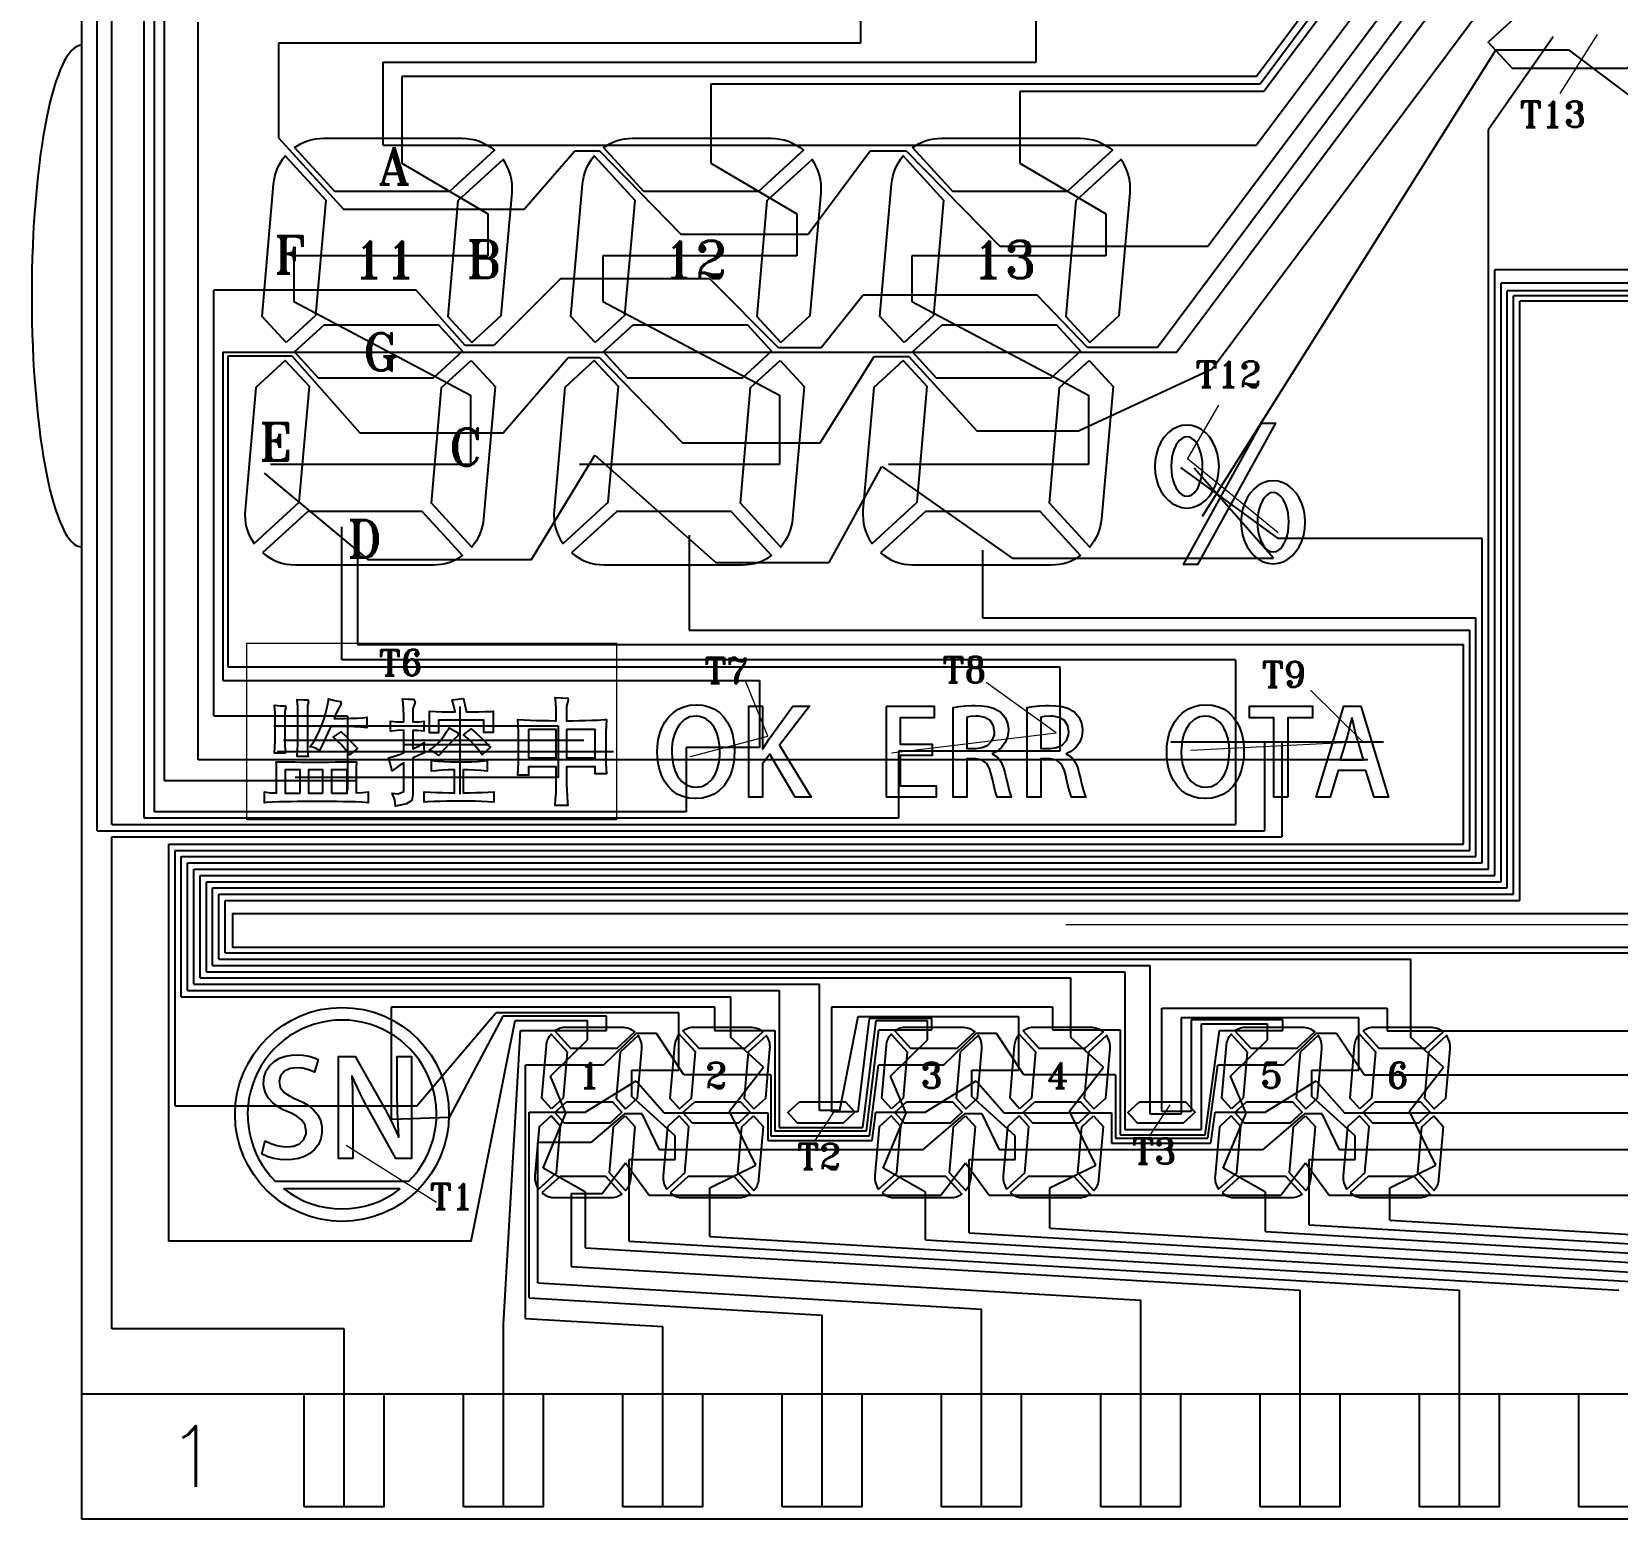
# Model space of a CAD drawing. Header units: inches. Extents: x 782 to 1065, y -130 to 27.
# Drawn here: x 943.52 to 968.8, y -11.52 to 12.19 of the extents above; entities that cross this region are included whole.
import ezdxf
from ezdxf.enums import TextEntityAlignment as Align

# ---------------------------------------------------------------- set-up
doc = ezdxf.new("R2010")
doc.units = ezdxf.units.IN
doc.header["$LTSCALE"] = 3
doc.header["$MEASUREMENT"] = 0
doc.layers.add('C', color=2, linetype='Continuous')
doc.layers.add('S', color=1, linetype='Continuous')
doc.layers.add('DIM', color=3, linetype='Continuous', lineweight=13)
doc.styles.add('ROMANS', font='romans')
doc.styles.get("Standard").update_dxf_attribs({"font": 'romant.shx'})

msp = doc.modelspace()

# ---------------------------------------------------------------- linework, layer by layer
msp.add_line((944.325, -9.523), (993.325, -9.523))
for points in [[(944.325, -11.523), (944.325, 27.477), (993.325, 27.477), (993.325, -11.523)], [(967.216, 12.455), (969.04, 12.455), (969.424, 12.036), (968.954, 11.605), (967.129, 11.605), (966.746, 12.024)], [(948.185, 7.518), (950.01, 7.518), (950.394, 7.099), (949.923, 6.668), (948.099, 6.668), (947.715, 7.087)], [(953.111, 7.518), (954.935, 7.518), (955.319, 7.099), (954.849, 6.668), (953.024, 6.668), (952.64, 7.087)], [(958.037, 7.518), (959.861, 7.518), (960.245, 7.099), (959.774, 6.668), (957.95, 6.668), (957.566, 7.087)], [(962.1, 4.631), (962.174, 4.67), (962.242, 4.724), (962.304, 4.792), (962.356, 4.871), (962.398, 4.959), (962.429, 5.055), (962.447, 5.156), (962.454, 5.26), (962.447, 5.363), (962.429, 5.464), (962.398, 5.56), (962.356, 5.648), (962.304, 5.727), (962.242, 5.795), (962.174, 5.849), (962.1, 5.889), (962.021, 5.913), (961.941, 5.921), (961.861, 5.913), (961.783, 5.889), (961.708, 5.849), (961.64, 5.795), (961.579, 5.727), (961.527, 5.648), (961.485, 5.56), (961.454, 5.464), (961.435, 5.363), (961.429, 5.26), (961.435, 5.156), (961.454, 5.055), (961.485, 4.959), (961.527, 4.871), (961.579, 4.792), (961.64, 4.724), (961.708, 4.67), (961.783, 4.631), (961.861, 4.606), (961.941, 4.598), (962.021, 4.606)], [(963.13, 5.95), (963.355, 5.95), (962.109, 3.699), (961.884, 3.699)], [(961.794, 4.877), (961.828, 4.838), (961.864, 4.81), (961.902, 4.792), (961.941, 4.787), (961.98, 4.792), (962.018, 4.81), (962.055, 4.838), (962.088, 4.877), (962.118, 4.925), (962.144, 4.982), (962.164, 5.045), (962.179, 5.113), (962.188, 5.186), (962.191, 5.26), (962.188, 5.334), (962.179, 5.406), (962.164, 5.474), (962.144, 5.538), (962.118, 5.594), (962.088, 5.642), (962.055, 5.681), (962.018, 5.709), (961.98, 5.727), (961.941, 5.733), (961.902, 5.727), (961.864, 5.709), (961.828, 5.681), (961.794, 5.642), (961.764, 5.594), (961.739, 5.538), (961.718, 5.474), (961.703, 5.406), (961.694, 5.334), (961.691, 5.26), (961.694, 5.186), (961.703, 5.113), (961.718, 5.045), (961.739, 4.982), (961.764, 4.925)], [(963.474, 3.742), (963.548, 3.782), (963.617, 3.836), (963.678, 3.903), (963.73, 3.982), (963.772, 4.071), (963.803, 4.166), (963.822, 4.267), (963.828, 4.371), (963.822, 4.474), (963.803, 4.575), (963.772, 4.671), (963.73, 4.76), (963.678, 4.838), (963.617, 4.906), (963.548, 4.96), (963.474, 5), (963.396, 5.024), (963.316, 5.032), (963.235, 5.024), (963.157, 5), (963.083, 4.96), (963.014, 4.906), (962.953, 4.838), (962.901, 4.76), (962.859, 4.671), (962.828, 4.575), (962.809, 4.474), (962.803, 4.371), (962.809, 4.267), (962.828, 4.166), (962.859, 4.071), (962.901, 3.982), (962.953, 3.903), (963.014, 3.836), (963.083, 3.782), (963.157, 3.742), (963.235, 3.718), (963.316, 3.709), (963.396, 3.718)], [(963.238, 4.821), (963.202, 4.792), (963.168, 4.753), (963.139, 4.705), (963.113, 4.649), (963.093, 4.586), (963.078, 4.517), (963.068, 4.445), (963.065, 4.371), (963.068, 4.297), (963.078, 4.225), (963.093, 4.156), (963.113, 4.093), (963.139, 4.036), (963.168, 3.988), (963.202, 3.949), (963.238, 3.921), (963.276, 3.904), (963.316, 3.898), (963.355, 3.904), (963.393, 3.921), (963.429, 3.949), (963.463, 3.988), (963.493, 4.036), (963.518, 4.093), (963.539, 4.156), (963.554, 4.225), (963.563, 4.297), (963.566, 4.371), (963.563, 4.445), (963.554, 4.517), (963.539, 4.586), (963.518, 4.649), (963.493, 4.705), (963.463, 4.753), (963.429, 4.792), (963.393, 4.821), (963.355, 4.838), (963.316, 4.844), (963.276, 4.838)], [(947.919, 1.452), (947.919, 0.871), (947.922, 0.771), (947.928, 0.672), (947.93, 0.636), (947.756, 0.636), (947.763, 0.736), (947.767, 0.836), (947.767, 0.871), (947.767, 1.333), (947.765, 1.433), (947.758, 1.533), (947.756, 1.546), (947.856, 1.538), (947.925, 1.539), (947.935, 1.504)], [(948.251, 1.023), (948.21, 0.932), (948.167, 0.841), (948.123, 0.752), (948.115, 0.735), (948.024, 0.778), (947.961, 0.791), (948.02, 0.872), (948.07, 0.959), (948.114, 1.049), (948.152, 1.141), (948.185, 1.236), (948.213, 1.332), (948.236, 1.429), (948.254, 1.527), (948.257, 1.555), (948.353, 1.528), (948.445, 1.513), (948.457, 1.479), (948.409, 1.391), (948.37, 1.299), (948.348, 1.245), (948.512, 1.245), (948.612, 1.246), (948.711, 1.248), (948.811, 1.255), (948.868, 1.264), (948.868, 1.095), (948.769, 1.107), (948.669, 1.112), (948.569, 1.114), (948.512, 1.115), (948.291, 1.115)], [(949.357, 1.052), (949.258, 1.042), (949.247, 1.04), (949.247, 1.2), (949.346, 1.191), (949.446, 1.188), (949.457, 1.188), (949.456, 1.288), (949.453, 1.388), (949.445, 1.488), (949.434, 1.557), (949.534, 1.553), (949.609, 1.553), (949.637, 1.504), (949.604, 1.412), (949.603, 1.403), (949.603, 1.188), (949.703, 1.192), (949.774, 1.2), (949.774, 1.04), (949.675, 1.051), (949.603, 1.053), (949.603, 0.757), (949.692, 0.804), (949.777, 0.855), (949.782, 0.858), (949.775, 0.759), (949.789, 0.695), (949.697, 0.657), (949.606, 0.615), (949.603, 0.613), (949.603, 0.032), (949.585, -0.065), (949.501, -0.115), (949.404, -0.139), (949.326, -0.155), (949.312, -0.056), (949.277, 0.037), (949.27, 0.051), (949.369, 0.042), (949.455, 0.081), (949.457, 0.097), (949.457, 0.536), (949.372, 0.483), (949.291, 0.425), (949.271, 0.411), (949.247, 0.508), (949.216, 0.603), (949.21, 0.615), (949.307, 0.642), (949.402, 0.673), (949.457, 0.693), (949.457, 1.056)], [(950.254, 1.446), (950.226, 1.539), (950.406, 1.559), (950.431, 1.462), (950.449, 1.364), (950.452, 1.348), (950.552, 1.348), (950.652, 1.349), (950.752, 1.352), (950.852, 1.357), (950.883, 1.359), (950.883, 1.017), (950.731, 1.017), (950.731, 1.217), (950.011, 1.217), (950.011, 1.012), (949.865, 1.012), (949.865, 1.359), (949.965, 1.353), (950.065, 1.35), (950.165, 1.349), (950.265, 1.348), (950.275, 1.348)], [(952.679, 0.53), (952.683, 0.43), (952.686, 0.359), (952.506, 0.359), (952.506, 0.474), (952.052, 0.474), (952.052, 0.198), (952.054, 0.098), (952.059, -0.002), (952.067, -0.102), (952.071, -0.144), (951.868, -0.144), (951.876, -0.045), (951.883, 0.055), (951.887, 0.155), (951.887, 0.198), (951.887, 0.474), (951.447, 0.474), (951.447, 0.34), (951.272, 0.34), (951.279, 0.439), (951.284, 0.539), (951.285, 0.623), (951.285, 1.033), (951.282, 1.133), (951.272, 1.229), (951.372, 1.219), (951.471, 1.214), (951.571, 1.211), (951.671, 1.21), (951.771, 1.209), (951.871, 1.208), (951.887, 1.208), (951.887, 1.297), (951.886, 1.397), (951.882, 1.497), (951.868, 1.58), (951.967, 1.571), (952.067, 1.568), (952.069, 1.568), (952.075, 1.534), (952.052, 1.439), (952.052, 1.43), (952.052, 1.208), (952.152, 1.208), (952.252, 1.21), (952.352, 1.211), (952.452, 1.214), (952.552, 1.218), (952.652, 1.225), (952.686, 1.229), (952.68, 1.129), (952.677, 1.029), (952.677, 0.995), (952.677, 0.63)], [(947.559, 1.359), (947.559, 0.928), (947.559, 0.828), (947.563, 0.728), (947.566, 0.691), (947.393, 0.691), (947.402, 0.791), (947.407, 0.891), (947.407, 0.928), (947.407, 1.24), (947.405, 1.34), (947.396, 1.439), (947.393, 1.455), (947.493, 1.445), (947.564, 1.447), (947.574, 1.411)], [(954.724, 0.628), (954.712, 0.528), (954.691, 0.431), (954.658, 0.336), (954.614, 0.247), (954.556, 0.166), (954.485, 0.095), (954.402, 0.039), (954.311, -0.001), (954.214, -0.026), (954.114, -0.034), (954.104, -0.034), (954.004, -0.027), (953.907, -0.003), (953.816, 0.038), (953.734, 0.096), (953.664, 0.167), (953.607, 0.249), (953.563, 0.338), (953.531, 0.433), (953.51, 0.531), (953.499, 0.63), (953.496, 0.705), (953.501, 0.804), (953.514, 0.904), (953.537, 1.001), (953.572, 1.094), (953.618, 1.183), (953.677, 1.263), (953.749, 1.333), (953.831, 1.389), (953.922, 1.43), (954.019, 1.454), (954.119, 1.462), (954.123, 1.462), (954.222, 1.455), (954.319, 1.431), (954.41, 1.39), (954.492, 1.333), (954.562, 1.261), (954.619, 1.179), (954.663, 1.089), (954.694, 0.995), (954.715, 0.897), (954.726, 0.797), (954.728, 0.727)], [(953.733, 0.61), (953.749, 0.512), (953.778, 0.416), (953.821, 0.326), (953.881, 0.246), (953.96, 0.185), (954.053, 0.151), (954.111, 0.146), (954.21, 0.161), (954.299, 0.206), (954.37, 0.275), (954.423, 0.36), (954.459, 0.453), (954.482, 0.55), (954.494, 0.65), (954.497, 0.72), (954.491, 0.82), (954.475, 0.918), (954.446, 1.014), (954.403, 1.104), (954.343, 1.184), (954.264, 1.244), (954.17, 1.277), (954.115, 1.281), (954.016, 1.267), (953.927, 1.223), (953.856, 1.153), (953.803, 1.069), (953.766, 0.976), (953.742, 0.879), (953.73, 0.78), (953.728, 0.71)], [(955.232, 0.842), (955.283, 0.919), (955.657, 1.439), (955.925, 1.439), (955.448, 0.82), (955.953, -0.013), (955.697, -0.013), (955.294, 0.672), (955.173, 0.52), (955.173, -0.013), (954.955, -0.013), (954.955, 1.439), (955.173, 1.439), (955.173, 0.757), (955.178, 0.757)], [(957.15, 1.439), (957.909, 1.439), (957.909, 1.255), (957.371, 1.255), (957.371, 0.835), (957.879, 0.835), (957.879, 0.653), (957.371, 0.653), (957.371, 0.171), (957.942, 0.171), (957.942, -0.013), (957.15, -0.013)], [(958.834, 0.678), (958.919, 0.626), (958.979, 0.547), (959.018, 0.455), (959.037, 0.382), (959.06, 0.285), (959.084, 0.187), (959.109, 0.091), (959.141, -0.004), (959.146, -0.013), (958.918, -0.013), (958.886, 0.082), (958.861, 0.179), (958.839, 0.276), (958.827, 0.334), (958.801, 0.431), (958.755, 0.519), (958.678, 0.581), (958.581, 0.601), (958.563, 0.602), (958.43, 0.602), (958.43, -0.013), (958.212, -0.013), (958.212, 1.42), (958.31, 1.435), (958.41, 1.445), (958.51, 1.45), (958.565, 1.45), (958.665, 1.447), (958.764, 1.434), (958.86, 1.406), (958.948, 1.359), (958.978, 1.335), (959.042, 1.258), (959.08, 1.166), (959.094, 1.067), (959.094, 1.05), (959.083, 0.951), (959.046, 0.858), (958.986, 0.779), (958.908, 0.717), (958.834, 0.682)], [(958.43, 1.266), (958.43, 0.767), (958.578, 0.767), (958.677, 0.779), (958.768, 0.819), (958.837, 0.89), (958.871, 0.983), (958.874, 1.027), (958.859, 1.125), (958.806, 1.209), (958.72, 1.259), (958.622, 1.278), (958.583, 1.279), (958.484, 1.275)], [(960.016, 0.678), (960.101, 0.626), (960.161, 0.547), (960.2, 0.455), (960.219, 0.382), (960.242, 0.285), (960.265, 0.187), (960.291, 0.091), (960.323, -0.004), (960.327, -0.013), (960.1, -0.013), (960.067, 0.082), (960.042, 0.179), (960.021, 0.276), (960.008, 0.334), (959.982, 0.431), (959.937, 0.519), (959.86, 0.581), (959.763, 0.601), (959.744, 0.602), (959.612, 0.602), (959.612, -0.013), (959.393, -0.013), (959.393, 1.42), (959.492, 1.435), (959.592, 1.445), (959.692, 1.45), (959.746, 1.45), (959.846, 1.447), (959.945, 1.434), (960.041, 1.406), (960.129, 1.359), (960.16, 1.335), (960.224, 1.258), (960.262, 1.166), (960.276, 1.067), (960.276, 1.05), (960.264, 0.951), (960.228, 0.858), (960.168, 0.779), (960.089, 0.717), (960.016, 0.682)], [(959.859, 0.779), (959.95, 0.819), (960.019, 0.89), (960.053, 0.983), (960.056, 1.027), (960.041, 1.125), (959.987, 1.209), (959.902, 1.259), (959.804, 1.278), (959.765, 1.279), (959.665, 1.275), (959.612, 1.266), (959.612, 0.767), (959.76, 0.767)], [(962.847, 0.628), (962.835, 0.528), (962.813, 0.431), (962.781, 0.336), (962.736, 0.247), (962.678, 0.166), (962.607, 0.095), (962.525, 0.039), (962.433, -0.001), (962.336, -0.026), (962.237, -0.034), (962.226, -0.034), (962.127, -0.027), (962.03, -0.003), (961.939, 0.038), (961.857, 0.096), (961.787, 0.167), (961.73, 0.249), (961.685, 0.338), (961.653, 0.433), (961.632, 0.531), (961.621, 0.63), (961.619, 0.705), (961.623, 0.804), (961.636, 0.904), (961.66, 1.001), (961.694, 1.094), (961.741, 1.183), (961.8, 1.263), (961.871, 1.333), (961.954, 1.389), (962.045, 1.43), (962.142, 1.454), (962.242, 1.462), (962.245, 1.462), (962.345, 1.455), (962.442, 1.431), (962.533, 1.39), (962.615, 1.333), (962.684, 1.261), (962.741, 1.179), (962.785, 1.089), (962.817, 0.995), (962.838, 0.897), (962.848, 0.797), (962.85, 0.727)], [(961.855, 0.61), (961.872, 0.512), (961.9, 0.416), (961.943, 0.326), (962.003, 0.246), (962.082, 0.185), (962.176, 0.151), (962.234, 0.146), (962.332, 0.161), (962.421, 0.206), (962.493, 0.275), (962.546, 0.36), (962.582, 0.453), (962.605, 0.55), (962.617, 0.65), (962.619, 0.72), (962.614, 0.82), (962.597, 0.918), (962.569, 1.014), (962.526, 1.104), (962.466, 1.184), (962.387, 1.244), (962.293, 1.277), (962.237, 1.281), (962.139, 1.267), (962.05, 1.223), (961.978, 1.153), (961.925, 1.069), (961.888, 0.976), (961.865, 0.879), (961.853, 0.78), (961.85, 0.71)], [(963.548, -0.013), (963.327, -0.013), (963.327, 1.251), (962.937, 1.251), (962.937, 1.439), (963.941, 1.439), (963.941, 1.251), (963.548, 1.251)], [(964.795, 0.414), (964.35, 0.414), (964.225, -0.013), (963.999, -0.013), (964.444, 1.439), (964.713, 1.439), (965.157, -0.013), (964.926, -0.013)], [(948.531, 0.959), (948.601, 0.887), (948.67, 0.815), (948.719, 0.763), (948.589, 0.666), (948.528, 0.745), (948.462, 0.821), (948.391, 0.891), (948.331, 0.944), (948.46, 1.029)], [(950.321, 0.972), (950.248, 0.905), (950.18, 0.832), (950.112, 0.758), (950.045, 0.684), (950.015, 0.651), (949.936, 0.71), (949.867, 0.739), (949.947, 0.799), (950.018, 0.869), (950.082, 0.946), (950.139, 1.028), (950.18, 1.094), (950.267, 1.044), (950.325, 1.016)], [(950.605, 1.013), (950.68, 0.947), (950.751, 0.877), (950.82, 0.804), (950.837, 0.784), (950.708, 0.663), (950.647, 0.742), (950.583, 0.818), (950.514, 0.891), (950.439, 0.957), (950.41, 0.98), (950.528, 1.076)], [(951.447, 1.065), (951.447, 0.617), (951.887, 0.617), (951.887, 1.065)], [(952.052, 1.065), (952.052, 0.617), (952.506, 0.617), (952.506, 1.065)], [(964.546, 1.152), (964.524, 1.055), (964.501, 0.965), (964.385, 0.583), (964.758, 0.583), (964.644, 0.962), (964.619, 1.059), (964.595, 1.156), (964.573, 1.249), (964.569, 1.249)], [(947.333, 0.06), (947.429, 0.057), (947.429, 0.414), (947.426, 0.514), (947.422, 0.554), (947.522, 0.552), (947.622, 0.551), (947.722, 0.55), (947.822, 0.549), (947.922, 0.549), (948.022, 0.549), (948.062, 0.549), (948.162, 0.549), (948.262, 0.549), (948.362, 0.55), (948.462, 0.55), (948.562, 0.552), (948.662, 0.553), (948.703, 0.554), (948.696, 0.455), (948.696, 0.414), (948.696, 0.057), (948.796, 0.061), (948.888, 0.072), (948.888, -0.1), (948.788, -0.093), (948.688, -0.088), (948.588, -0.086), (948.488, -0.084), (948.388, -0.083), (948.288, -0.082), (948.188, -0.082), (948.088, -0.082), (948.063, -0.082), (947.963, -0.082), (947.863, -0.082), (947.763, -0.083), (947.663, -0.084), (947.563, -0.085), (947.463, -0.087), (947.363, -0.091), (947.264, -0.098), (947.234, -0.1), (947.234, 0.072)], [(950.793, -0.084), (950.693, -0.079), (950.593, -0.076), (950.493, -0.075), (950.393, -0.074), (950.336, -0.074), (950.236, -0.074), (950.136, -0.075), (950.036, -0.078), (949.936, -0.081), (949.836, -0.087), (949.782, -0.091), (949.782, 0.076), (949.882, 0.07), (949.982, 0.065), (950.081, 0.062), (950.181, 0.06), (950.264, 0.059), (950.264, 0.424), (950.164, 0.422), (950.064, 0.417), (949.965, 0.411), (949.896, 0.404), (949.896, 0.573), (949.995, 0.563), (950.095, 0.556), (950.195, 0.553), (950.295, 0.551), (950.338, 0.551), (950.438, 0.552), (950.538, 0.554), (950.638, 0.559), (950.737, 0.568), (950.784, 0.573), (950.784, 0.404), (950.685, 0.413), (950.585, 0.419), (950.485, 0.422), (950.405, 0.424), (950.405, 0.059), (950.505, 0.06), (950.605, 0.062), (950.705, 0.065), (950.804, 0.07), (950.893, 0.076), (950.893, -0.091)], [(947.803, 0.055), (947.803, 0.425), (947.564, 0.425), (947.564, 0.055)], [(948.168, 0.055), (948.168, 0.425), (947.938, 0.425), (947.938, 0.055)], [(948.304, 0.055), (948.553, 0.055), (948.553, 0.425), (948.304, 0.425)], [(990.925, -1.871), (946.725, -1.871), (946.725, -2.401), (990.925, -2.401)], [(947.94, -4.357), (947.843, -4.333), (947.743, -4.325), (947.742, -4.325), (947.643, -4.337), (947.553, -4.378), (947.489, -4.453), (947.468, -4.542), (947.488, -4.639), (947.55, -4.717), (947.632, -4.773), (947.722, -4.818), (947.766, -4.837), (947.856, -4.881), (947.941, -4.932), (948.019, -4.995), (948.083, -5.072), (948.127, -5.161), (948.149, -5.258), (948.151, -5.358), (948.133, -5.456), (948.094, -5.548), (948.035, -5.629), (947.959, -5.693), (947.871, -5.741), (947.776, -5.772), (947.678, -5.789), (947.585, -5.793), (947.485, -5.787), (947.387, -5.77), (947.291, -5.743), (947.2, -5.701), (947.192, -5.695), (947.247, -5.489), (947.337, -5.533), (947.432, -5.564), (947.53, -5.581), (947.6, -5.585), (947.699, -5.575), (947.792, -5.539), (947.864, -5.471), (947.899, -5.378), (947.902, -5.339), (947.884, -5.241), (947.829, -5.158), (947.75, -5.097), (947.662, -5.051), (947.625, -5.035), (947.534, -4.994), (947.448, -4.944), (947.368, -4.884), (947.3, -4.81), (947.25, -4.724), (947.224, -4.628), (947.22, -4.569), (947.23, -4.47), (947.264, -4.376), (947.318, -4.293), (947.391, -4.225), (947.477, -4.174), (947.571, -4.141), (947.67, -4.123), (947.749, -4.119), (947.848, -4.124), (947.947, -4.141), (948.042, -4.171), (948.091, -4.193), (948.031, -4.397)], [(949.37, -5.332), (949.364, -5.232), (949.359, -5.133), (949.356, -5.033), (949.354, -4.933), (949.353, -4.833), (949.353, -4.743), (949.353, -4.144), (949.58, -4.144), (949.58, -5.77), (949.331, -5.77), (948.904, -5.009), (948.857, -4.921), (948.81, -4.833), (948.764, -4.744), (948.721, -4.654), (948.679, -4.563), (948.64, -4.471), (948.635, -4.459), (948.626, -4.461), (948.632, -4.561), (948.636, -4.661), (948.639, -4.761), (948.641, -4.861), (948.642, -4.961), (948.643, -5.061), (948.643, -5.161), (948.643, -5.77), (948.416, -5.77), (948.416, -4.144), (948.683, -4.144), (949.108, -4.897), (949.157, -4.984), (949.204, -5.072), (949.249, -5.162), (949.292, -5.252), (949.333, -5.343), (949.372, -5.434), (949.378, -5.432)], [(952.051, -4.866), (952.781, -4.866), (952.934, -5.034), (952.746, -5.206), (952.016, -5.206), (951.863, -5.039)], [(954.095, -4.866), (954.825, -4.866), (954.978, -5.034), (954.79, -5.206), (954.06, -5.206), (953.907, -5.039)], [(955.766, -4.866), (956.496, -4.866), (956.649, -5.034), (956.461, -5.206), (955.731, -5.206), (955.578, -5.039)], [(957.472, -4.866), (958.202, -4.866), (958.356, -5.034), (958.167, -5.206), (957.438, -5.206), (957.284, -5.039)], [(959.516, -4.866), (960.246, -4.866), (960.4, -5.034), (960.211, -5.206), (959.482, -5.206), (959.328, -5.039)], [(961.187, -4.866), (961.917, -4.866), (962.07, -5.034), (961.882, -5.206), (961.152, -5.206), (960.999, -5.039)], [(962.893, -4.866), (963.623, -4.866), (963.777, -5.034), (963.588, -5.206), (962.859, -5.206), (962.705, -5.039)], [(964.937, -4.866), (965.667, -4.866), (965.821, -5.034), (965.632, -5.206), (964.903, -5.206), (964.749, -5.039)], [(947.87, -11.323), (947.87, -9.523), (949.14, -9.523), (949.14, -11.323)], [(950.41, -11.323), (950.41, -9.523), (951.68, -9.523), (951.68, -11.323)], [(952.95, -11.323), (952.95, -9.523), (954.22, -9.523), (954.22, -11.323)], [(955.49, -11.323), (955.49, -9.523), (956.76, -9.523), (956.76, -11.323)], [(958.03, -11.323), (958.03, -9.523), (959.3, -9.523), (959.3, -11.323)], [(960.57, -11.323), (960.57, -9.523), (961.84, -9.523), (961.84, -11.323)], [(963.11, -11.323), (963.11, -9.523), (964.38, -9.523), (964.38, -11.323)], [(965.65, -11.323), (965.65, -9.523), (966.92, -9.523), (966.92, -11.323)], [(968.19, -11.323), (968.19, -9.523), (969.46, -9.523), (969.46, -11.323)]]:
    msp.add_lwpolyline(points, close=True)
for points in [[(947.715, 10.346, -0.155341), (948.177, 10.493), (950.386, 10.493, -0.177764), (950.903, 10.303), (950.183, 9.643), (948.359, 9.643)], [(952.641, 10.346, -0.155341), (953.103, 10.493), (955.311, 10.493, -0.177764), (955.829, 10.303), (955.109, 9.643), (953.284, 9.643)], [(957.566, 10.346, -0.155341), (958.029, 10.493), (960.237, 10.493, -0.177764), (960.755, 10.303), (960.034, 9.643), (958.21, 9.643)], [(947.58, 7.235), (947.196, 7.653), (947.38, 9.763, -0.155341), (947.567, 10.211), (948.211, 9.508), (948.05, 7.666)], [(950.541, 7.235), (951.011, 7.666), (951.183, 9.624, 0.177764), (951.039, 10.156), (950.318, 9.496), (950.157, 7.653)], [(952.505, 7.235), (952.121, 7.653), (952.306, 9.763, -0.155341), (952.493, 10.211), (953.137, 9.508), (952.976, 7.666)], [(955.467, 7.235), (955.937, 7.666), (956.108, 9.624, 0.177764), (955.964, 10.156), (955.244, 9.496), (955.083, 7.653)], [(957.431, 7.235), (957.047, 7.653), (957.232, 9.763, -0.155341), (957.419, 10.211), (958.063, 9.508), (957.901, 7.666)], [(960.392, 7.235), (960.863, 7.666), (961.034, 9.624, 0.177764), (960.89, 10.156), (960.17, 9.496), (960.008, 7.653)], [(947.567, 6.952), (947.097, 6.521), (946.926, 4.563, 0.177764), (947.07, 4.031), (947.79, 4.691), (947.951, 6.533)], [(950.529, 6.952), (950.912, 6.533), (950.728, 4.424, -0.155341), (950.541, 3.976), (949.897, 4.678), (950.058, 6.521)], [(952.493, 6.952), (952.022, 6.521), (951.851, 4.563, 0.177764), (951.995, 4.031), (952.716, 4.691), (952.877, 6.533)], [(955.454, 6.952), (955.838, 6.533), (955.653, 4.424, -0.155341), (955.466, 3.976), (954.822, 4.678), (954.984, 6.521)], [(957.419, 6.952), (956.948, 6.521), (956.777, 4.563, 0.177764), (956.921, 4.031), (957.641, 4.691), (957.802, 6.533)], [(960.38, 6.952), (960.764, 6.533), (960.579, 4.424, -0.155341), (960.392, 3.976), (959.748, 4.678), (959.909, 6.521)], [(947.205, 3.883, 0.177764), (947.722, 3.693), (949.931, 3.693, 0.155341), (950.393, 3.84), (949.749, 4.543), (947.925, 4.543)], [(952.13, 3.883, 0.177764), (952.648, 3.693), (954.856, 3.693, 0.155341), (955.319, 3.84), (954.675, 4.543), (952.851, 4.543)], [(957.056, 3.883, 0.177764), (957.574, 3.693), (959.782, 3.693, 0.155341), (960.245, 3.84), (959.601, 4.543), (957.776, 4.543)], [(949.536, -6.134, 2.414926), (947.408, -6.134)], [(951.809, -4.98), (951.655, -4.812), (951.729, -3.969, -0.155341), (951.804, -3.789), (952.062, -4.071), (951.997, -4.808)], [(951.863, -3.735, -0.155341), (952.048, -3.676), (952.931, -3.676, -0.177764), (953.138, -3.753), (952.85, -4.016), (952.121, -4.016)], [(953.848, -3.789, 0.155341), (953.773, -3.969), (953.699, -4.812), (953.853, -4.98), (954.041, -4.808), (954.106, -4.071)], [(953.907, -3.735, -0.155341), (954.092, -3.676), (954.975, -3.676, -0.177764), (955.182, -3.753), (954.894, -4.016), (954.165, -4.016)], [(957.23, -4.98), (957.076, -4.812), (957.15, -3.969, -0.155341), (957.225, -3.789), (957.483, -4.071), (957.418, -4.808)], [(957.284, -3.735, -0.155341), (957.469, -3.676), (958.352, -3.676, -0.177764), (958.56, -3.753), (958.271, -4.016), (957.542, -4.016)], [(959.274, -4.98), (959.121, -4.812), (959.194, -3.969, -0.155341), (959.269, -3.789), (959.527, -4.071), (959.462, -4.808)], [(959.328, -3.735, -0.155341), (959.513, -3.676), (960.396, -3.676, -0.177764), (960.604, -3.753), (960.315, -4.016), (959.586, -4.016)], [(962.651, -4.98), (962.498, -4.812), (962.571, -3.969, -0.155341), (962.646, -3.789), (962.904, -4.071), (962.839, -4.808)], [(962.705, -3.735, -0.155341), (962.89, -3.676), (963.774, -3.676, -0.177764), (963.981, -3.753), (963.693, -4.016), (962.963, -4.016)], [(964.695, -4.98), (964.542, -4.812), (964.615, -3.969, -0.155341), (964.69, -3.789), (964.948, -4.071), (964.883, -4.808)], [(964.749, -3.735, -0.155341), (964.934, -3.676), (965.818, -3.676, -0.177764), (966.025, -3.753), (965.737, -4.016), (965.007, -4.016)], [(952.993, -4.98), (953.182, -4.808), (953.25, -4.024, 0.177764), (953.192, -3.811), (952.904, -4.075), (952.84, -4.812)], [(955.037, -4.98), (955.226, -4.808), (955.294, -4.024, 0.177764), (955.236, -3.811), (954.948, -4.075), (954.884, -4.812)], [(958.415, -4.98), (958.603, -4.808), (958.671, -4.024, 0.177764), (958.614, -3.811), (958.325, -4.075), (958.261, -4.812)], [(960.459, -4.98), (960.647, -4.808), (960.715, -4.024, 0.177764), (960.658, -3.811), (960.37, -4.075), (960.305, -4.812)], [(963.836, -4.98), (964.024, -4.808), (964.092, -4.024, 0.177764), (964.035, -3.811), (963.747, -4.075), (963.682, -4.812)], [(965.88, -4.98), (966.068, -4.808), (966.136, -4.024, 0.177764), (966.079, -3.811), (965.791, -4.075), (965.726, -4.812)], [(951.804, -5.093), (951.616, -5.265), (951.547, -6.049, 0.177764), (951.605, -6.261), (951.893, -5.998), (951.957, -5.261)], [(952.988, -5.093), (953.142, -5.261), (953.068, -6.104, -0.155341), (952.993, -6.284), (952.736, -6.002), (952.8, -5.265)], [(953.848, -5.093), (953.66, -5.265), (953.591, -6.049, 0.177764), (953.649, -6.261), (953.937, -5.998), (954.001, -5.261)], [(955.032, -5.093), (955.186, -5.261), (955.112, -6.104, -0.155341), (955.037, -6.284), (954.78, -6.002), (954.844, -5.265)], [(957.225, -5.093), (957.037, -5.265), (956.968, -6.049, 0.177764), (957.026, -6.261), (957.314, -5.998), (957.379, -5.261)], [(958.41, -5.093), (958.563, -5.261), (958.489, -6.104, -0.155341), (958.414, -6.284), (958.157, -6.002), (958.221, -5.265)], [(959.269, -5.093), (959.081, -5.265), (959.012, -6.049, 0.177764), (959.07, -6.261), (959.358, -5.998), (959.423, -5.261)], [(960.454, -5.093), (960.607, -5.261), (960.533, -6.104, -0.155341), (960.459, -6.284), (960.201, -6.002), (960.265, -5.265)], [(962.646, -5.093), (962.458, -5.265), (962.389, -6.049, 0.177764), (962.447, -6.261), (962.735, -5.998), (962.8, -5.261)], [(963.831, -5.093), (963.984, -5.261), (963.91, -6.104, -0.155341), (963.836, -6.284), (963.578, -6.002), (963.642, -5.265)], [(964.69, -5.093), (964.502, -5.265), (964.434, -6.049, 0.177764), (964.491, -6.261), (964.779, -5.998), (964.844, -5.261)], [(965.875, -5.093), (966.028, -5.261), (965.954, -6.104, -0.155341), (965.88, -6.284), (965.622, -6.002), (965.687, -5.265)], [(951.659, -6.32, 0.177764), (951.866, -6.396), (952.749, -6.396, 0.155341), (952.934, -6.338), (952.677, -6.056), (951.947, -6.056)], [(953.703, -6.32, 0.177764), (953.91, -6.396), (954.793, -6.396, 0.155341), (954.978, -6.338), (954.721, -6.056), (953.991, -6.056)], [(957.08, -6.32, 0.177764), (957.287, -6.396), (958.17, -6.396, 0.155341), (958.355, -6.338), (958.098, -6.056), (957.368, -6.056)], [(959.124, -6.32, 0.177764), (959.331, -6.396), (960.215, -6.396, 0.155341), (960.4, -6.338), (960.142, -6.056), (959.412, -6.056)], [(962.501, -6.32, 0.177764), (962.708, -6.396), (963.592, -6.396, 0.155341), (963.777, -6.338), (963.519, -6.056), (962.789, -6.056)], [(964.545, -6.32, 0.177764), (964.752, -6.396), (965.636, -6.396, 0.155341), (965.821, -6.338), (965.563, -6.056), (964.833, -6.056)], [(949.4, -6.254), (947.543, -6.254, 0.345259)]]:
    msp.add_lwpolyline(points, format="xyb", close=True)
msp.add_circle((948.472, -5.069), 1.705)
msp.add_ellipse((944.325, 7.977), major_axis=(0, -4), ratio=0.2, start_param=3.141593, end_param=6.283185)
at = {"layer": 'C'}
for p, q in [((944.802, -0.446), (944.802, 21.667)), ((966.866, 11.905), (962.183, 4.462)), ((966.866, 11.905), (968.026, 11.905)), ((968.026, 11.905), (972.258, 8.712)), ((951.492, 3.78), (952.501, 5.441)), ((952.501, 5.441), (954.43, 3.731)), ((947.229, 5.154), (948.881, 3.78)), ((956.235, 3.731), (957.076, 5.262)), ((957.076, 5.262), (959.153, 3.799)), ((963.321, 3.799), (962.055, 5.235)), ((948.467, 2.18), (948.467, 4.296)), ((959.153, 3.799), (963.321, 3.799)), ((948.881, 3.78), (951.492, 3.78)), ((954.43, 3.731), (956.235, 3.731)), ((962.713, 2.18), (948.467, 2.18)), ((962.713, 2.18), (962.713, -0.446)), ((965.073, 0.868), (961.682, 0.868)), ((963.452, 0.868), (963.452, -0.646)), ((944.802, -0.446), (962.713, -0.446)), ((944.802, -0.646), (963.452, -0.646)), ((944.802, -8.485), (944.802, -0.646)), ((948.505, -8.485), (944.802, -8.485)), ((948.505, -11.323), (948.505, -8.485))]:
    msp.add_line(p, q, dxfattribs=at)
at = {"layer": 'C', "color": 6}
for p, q in [((945.317, -0.346), (945.317, 19.407)), ((966.839, 12.831), (962.343, 6.812)), ((946.651, 7.025), (946.651, 2.067)), ((946.651, 7.025), (947.673, 7.025)), ((947.673, 7.025), (948.756, 5.795)), ((951.038, 5.795), (952.077, 6.998)), ((952.077, 6.998), (952.577, 6.998)), ((952.577, 6.998), (953.9, 5.64)), ((956.093, 5.64), (956.954, 7.012)), ((956.954, 7.012), (957.507, 7.012)), ((957.507, 7.012), (958.594, 5.829)), ((962.343, 6.812), (960.223, 5.829)), ((958.594, 5.829), (960.223, 5.829)), ((948.756, 5.795), (951.038, 5.795)), ((953.9, 5.64), (956.093, 5.64)), ((946.651, 2.067), (959.914, 2.067)), ((959.914, 2.067), (959.914, 0.723)), ((959.914, 0.723), (957.342, 0.723)), ((957.342, 0.723), (957.342, -0.346)), ((957.342, -0.346), (945.317, -0.346)), ((949.261, -3.352), (954.407, -3.352)), ((949.261, -5.149), (949.261, -3.352)), ((951.034, -3.505), (950.181, -5.116)), ((952.688, -3.505), (951.034, -3.505)), ((952.688, -3.733), (952.688, -3.505)), ((954.407, -3.352), (954.407, -3.731)), ((956.282, -3.354), (959.797, -3.354)), ((956.282, -5.028), (956.282, -3.354)), ((959.797, -3.354), (959.797, -3.718)), ((961.542, -3.375), (965.134, -3.375)), ((961.542, -5.023), (961.542, -3.375)), ((965.134, -3.375), (965.134, -3.735)), ((951.045, -8.415), (951.316, -3.733)), ((951.316, -3.733), (952.688, -3.733)), ((954.407, -3.731), (955.373, -3.731)), ((955.373, -3.731), (955.373, -5.329)), ((956.877, -3.541), (956.694, -5.028)), ((956.833, -5.329), (957.032, -3.721)), ((957.873, -3.541), (956.877, -3.541)), ((957.032, -3.721), (957.873, -3.721)), ((957.873, -3.721), (957.873, -3.541)), ((959.797, -3.718), (960.879, -3.718)), ((960.879, -3.718), (960.879, -5.392)), ((962.011, -3.559), (962.011, -5.023)), ((963.469, -3.559), (962.011, -3.559)), ((962.233, -5.392), (962.458, -3.729)), ((962.458, -3.729), (963.469, -3.729)), ((963.469, -3.729), (963.469, -3.559)), ((965.134, -3.735), (976.996, -3.735)), ((956.694, -5.028), (956.282, -5.028)), ((962.011, -5.023), (961.542, -5.023)), ((950.181, -5.116), (949.261, -5.149)), ((955.373, -5.329), (956.833, -5.329)), ((960.879, -5.392), (962.233, -5.392)), ((951.045, -11.323), (951.045, -8.415))]:
    msp.add_line(p, q, dxfattribs=at)
at = {"layer": 'C', "color": 4}
for p, q in [((945.482, -0.245), (945.482, 18.314)), ((966.218, 13.019), (961.782, 7.081)), ((946.573, 7.081), (961.782, 7.081)), ((946.573, 7.081), (946.573, 1.851)), ((946.573, 1.851), (955.128, 1.851)), ((955.128, 1.851), (955.128, 0.783)), ((953.96, 0.783), (953.96, -0.245)), ((955.128, 0.783), (953.96, 0.783)), ((953.96, -0.245), (945.482, -0.245)), ((953.161, -3.78), (952.639, -4.283)), ((953.486, -3.78), (953.161, -3.78)), ((953.922, -4.437), (953.486, -3.78)), ((958.582, -3.78), (958.06, -4.283)), ((958.907, -3.78), (958.582, -3.78)), ((959.343, -4.437), (958.907, -3.78)), ((964.003, -3.78), (963.481, -4.283)), ((964.328, -3.78), (964.003, -3.78)), ((964.764, -4.437), (964.328, -3.78)), ((951.397, -8.321), (951.397, -4.283)), ((952.639, -4.283), (951.397, -4.283)), ((956.883, -5.411), (957.023, -4.283)), ((958.06, -4.283), (957.023, -4.283)), ((962.275, -5.449), (962.433, -4.283)), ((963.481, -4.283), (962.433, -4.283)), ((955.306, -4.437), (953.922, -4.437)), ((955.306, -4.437), (955.306, -5.411)), ((960.803, -4.437), (959.343, -4.437)), ((960.803, -4.437), (960.803, -5.449)), ((964.764, -4.437), (976.768, -4.437)), ((955.306, -5.411), (956.883, -5.411)), ((960.803, -5.449), (962.275, -5.449)), ((951.397, -8.321), (953.585, -8.451)), ((953.585, -11.323), (953.585, -8.451))]:
    msp.add_line(p, q, dxfattribs=at)
at = {"layer": 'C', "color": 5}
for p, q in [((945.642, 0.249), (945.642, 18.156)), ((965.959, 13.166), (961.471, 7.157)), ((951.955, 8.251), (950.893, 7.187)), ((954.335, 8.251), (951.955, 8.251)), ((955.431, 7.153), (954.335, 8.251)), ((949.655, 8.073), (946.428, 8.073)), ((946.428, 1.283), (946.428, 8.073)), ((950.435, 7.187), (949.655, 8.073)), ((956.782, 7.992), (956.109, 7.153)), ((959.552, 7.992), (956.782, 7.992)), ((960.354, 7.157), (959.552, 7.992)), ((950.893, 7.187), (950.435, 7.187)), ((956.109, 7.153), (955.431, 7.153)), ((961.471, 7.157), (960.354, 7.157)), ((946.428, 1.283), (948.557, 1.283)), ((948.557, 1.283), (948.557, 0.099)), ((950.352, 1.434), (950.352, 0.039)), ((949.47, 0.83), (950.824, 0.83)), ((952.802, 0.709), (947.439, 0.709)), ((948.712, 0.249), (945.642, 0.249)), ((952.346, -5.031), (953.16, -4.535)), ((953.16, -4.535), (953.609, -5.041)), ((957.767, -5.031), (958.581, -4.535)), ((958.581, -4.535), (959.03, -5.041)), ((963.189, -5.031), (964.002, -4.535)), ((964.002, -4.535), (964.451, -5.041)), ((951.453, -7.992), (951.453, -5.031)), ((951.453, -5.031), (952.346, -5.031)), ((953.609, -5.041), (955.258, -5.041)), ((955.258, -5.041), (955.258, -5.485)), ((956.925, -5.485), (956.982, -5.031)), ((956.982, -5.031), (957.767, -5.031)), ((959.03, -5.041), (960.736, -5.041)), ((960.736, -5.041), (960.736, -5.529)), ((962.324, -5.529), (962.392, -5.031)), ((962.392, -5.031), (963.189, -5.031)), ((964.451, -5.041), (976.707, -5.041)), ((955.258, -5.485), (956.925, -5.485)), ((960.736, -5.529), (962.324, -5.529)), ((951.453, -7.992), (956.125, -8.269)), ((956.125, -11.323), (956.125, -8.269))]:
    msp.add_line(p, q, dxfattribs=at)
at = {"layer": 'C', "color": 150}
for p, q in [((959.535, 11.708), (959.535, 16.006)), ((966.77, 15.361), (963.052, 10.384)), ((949.127, 11.708), (959.535, 11.708)), ((949.127, 10.384), (949.127, 11.708)), ((949.127, 10.384), (963.052, 10.384)), ((952.617, -6.332), (952.992, -5.843)), ((952.992, -5.843), (953.367, -6.356)), ((958.019, -6.356), (958.413, -5.843)), ((958.413, -5.843), (958.788, -6.356)), ((963.44, -6.356), (963.834, -5.843)), ((963.834, -5.843), (964.209, -6.356)), ((952.123, -6.332), (952.123, -7.491)), ((952.123, -6.332), (952.617, -6.332)), ((953.367, -6.356), (958.019, -6.356)), ((958.788, -6.356), (963.44, -6.356)), ((964.209, -6.356), (976.976, -6.356)), ((952.123, -7.491), (961.205, -8.03)), ((961.205, -11.323), (961.205, -8.03))]:
    msp.add_line(p, q, dxfattribs=at)
at = {"layer": 'C', "color": 190}
for p, q in [((967.103, 15.228), (962.282, 8.773)), ((956.745, 12.012), (956.745, 14.643)), ((947.463, 12.012), (956.745, 12.012)), ((947.463, 10.493), (947.463, 12.012)), ((947.463, 10.493), (948.495, 9.362)), ((951.374, 9.362), (952.184, 10.294)), ((952.184, 10.294), (952.578, 10.294)), ((952.578, 10.294), (953.874, 8.966)), ((955.903, 8.966), (956.889, 10.293)), ((956.889, 10.293), (957.465, 10.293)), ((957.465, 10.293), (958.957, 8.773)), ((948.495, 9.362), (951.374, 9.362)), ((953.874, 8.966), (955.903, 8.966)), ((958.957, 8.773), (962.282, 8.773)), ((952.974, -5.059), (952.437, -5.517)), ((953.257, -5.059), (952.974, -5.059)), ((953.531, -5.633), (953.257, -5.059)), ((958.395, -5.059), (957.723, -5.633)), ((958.678, -5.059), (958.395, -5.059)), ((958.952, -5.633), (958.678, -5.059)), ((963.816, -5.059), (963.144, -5.633)), ((964.099, -5.059), (963.816, -5.059)), ((964.373, -5.633), (964.099, -5.059)), ((951.592, -7.753), (951.592, -5.517)), ((952.437, -5.517), (951.592, -5.517)), ((957.723, -5.633), (953.531, -5.633)), ((963.144, -5.633), (958.952, -5.633)), ((976.598, -5.633), (964.373, -5.633)), ((951.592, -7.753), (958.665, -8.173)), ((958.665, -11.323), (958.665, -8.173))]:
    msp.add_line(p, q, dxfattribs=at)
at = {"layer": 'DIM'}
for points in [[(968.479, 12.146), (967.884, 11.204)], [(962.447, 6.24), (961.95, 5.388), (963.396, 4.21)], [(954.029, 0.635), (955.26, 0.962), (954.896, 1.853)], [(957.232, 0.698), (959.858, 1.012), (958.74, 1.815)], [(962.003, 0.739), (964.74, 0.878), (963.91, 1.697)], [(990.059, -2.717), (989.399, -2.047), (960.011, -2.047)], [(956.328, -5.003), (955.999, -5.498)], [(961.667, -4.918), (961.338, -5.413)], [(949.979, -6.471), (948.538, -5.565)]]:
    msp.add_lwpolyline(points, dxfattribs=at)
msp.add_lwpolyline([(952.848, 2.443), (952.848, -0.374), (946.956, -0.374), (946.956, 2.443)], close=True, dxfattribs=at)
at = {"layer": 'S'}
for p, q in [((944.567, -0.546), (944.567, 23.173)), ((966.993, 16.758), (963.048, 11.476)), ((967.068, 16.658), (963.108, 11.356)), ((967.144, 16.558), (963.168, 11.236)), ((946.177, 0.584), (946.177, 12.341)), ((967.782, 12.108), (966.749, 10.631)), ((963.048, 11.476), (949.426, 11.476)), ((949.426, 11.476), (949.426, 10.095)), ((963.108, 11.356), (954.352, 11.356)), ((954.352, 11.356), (954.352, 10.095)), ((959.277, 11.236), (959.277, 10.095)), ((963.168, 11.236), (959.277, 11.236)), ((966.749, -1.159), (966.749, 10.631)), ((949.426, 10.095), (950.796, 9.288)), ((954.352, 10.095), (955.722, 9.288)), ((959.277, 10.095), (960.648, 9.288)), ((950.796, 9.288), (950.796, 8.619)), ((955.722, 9.288), (955.722, 8.619)), ((960.648, 9.288), (960.648, 8.619)), ((950.796, 8.619), (947.705, 8.619)), ((947.705, 8.619), (947.705, 7.889)), ((955.722, 8.619), (952.631, 8.619)), ((952.631, 8.619), (952.631, 7.889)), ((960.648, 8.619), (957.556, 8.619)), ((957.556, 8.619), (957.556, 7.889)), ((971.844, 8.396), (966.849, 8.396)), ((966.849, -1.259), (966.849, 8.396)), ((976.602, 8.185), (966.949, 8.185)), ((966.949, -1.359), (966.949, 8.185)), ((947.705, 7.889), (950.522, 6.397)), ((952.631, 7.889), (955.448, 6.397)), ((957.556, 7.889), (960.373, 6.397)), ((980.265, 8.063), (967.049, 8.063)), ((967.049, -1.459), (967.049, 8.063)), ((982.771, 7.98), (967.149, 7.98)), ((967.149, -1.559), (967.149, 7.98)), ((988.122, 7.897), (967.249, 7.897)), ((967.249, -1.659), (967.249, 7.897)), ((950.522, 6.397), (950.522, 5.294)), ((955.448, 6.397), (955.448, 5.294)), ((960.373, 6.397), (960.373, 5.294)), ((950.522, 5.294), (947.331, 5.294)), ((955.448, 5.294), (952.257, 5.294)), ((960.373, 5.294), (957.182, 5.294)), ((961.84, 5.246), (963.387, 4.119)), ((954.006, 4.167), (954.006, 2.653)), ((963.387, 4.119), (966.649, 4.119)), ((966.649, -1.059), (966.649, 4.119)), ((948.72, 3.957), (948.72, 2.423)), ((958.681, 3.925), (958.681, 2.846)), ((958.681, 2.846), (966.549, 2.846)), ((966.549, -0.959), (966.549, 2.846)), ((954.006, 2.653), (966.449, 2.653)), ((966.449, -0.859), (966.449, 2.653)), ((948.72, 2.423), (966.349, 2.423)), ((966.349, -0.759), (966.349, 2.423)), ((947.386, 1.126), (951.916, 1.126)), ((951.916, 1.126), (951.916, 0.304)), ((947.541, 0.897), (952.329, 0.897)), ((963.177, 0.868), (963.177, -0.546)), ((964.826, 0.584), (946.177, 0.584)), ((951.916, 0.304), (947.726, 0.304)), ((944.567, -0.546), (963.177, -0.546)), ((945.709, -0.759), (966.349, -0.759)), ((945.709, -7.087), (945.709, -0.759)), ((945.809, -0.859), (966.449, -0.859)), ((945.809, -4.931), (945.809, -0.859)), ((945.909, -0.959), (966.549, -0.959)), ((945.909, -3.194), (945.909, -0.959)), ((946.009, -1.059), (966.649, -1.059)), ((946.009, -3.094), (946.009, -1.059)), ((946.109, -1.159), (966.749, -1.159)), ((946.109, -2.994), (946.109, -1.159)), ((946.209, -1.259), (966.849, -1.259)), ((946.209, -2.894), (946.209, -1.259)), ((946.309, -1.359), (966.949, -1.359)), ((946.309, -2.794), (946.309, -1.359)), ((946.409, -1.459), (967.049, -1.459)), ((946.409, -2.694), (946.409, -1.459)), ((946.509, -1.559), (967.149, -1.559)), ((946.509, -2.594), (946.509, -1.559)), ((946.609, -1.659), (967.249, -1.659)), ((946.609, -2.494), (946.609, -1.659)), ((946.609, -2.494), (976.663, -2.494)), ((946.409, -2.694), (961.355, -2.694)), ((946.509, -2.594), (965.511, -2.594)), ((961.355, -5.065), (961.355, -2.694)), ((965.511, -3.841), (965.511, -2.594)), ((946.109, -2.994), (956.082, -2.994)), ((946.209, -2.894), (960.09, -2.894)), ((946.309, -2.794), (960.952, -2.794)), ((956.082, -5.009), (956.082, -2.994)), ((960.09, -3.841), (960.09, -2.894)), ((960.952, -2.794), (960.952, -5.311)), ((945.909, -3.194), (954.669, -3.194)), ((946.009, -3.094), (955.44, -3.094)), ((954.669, -3.841), (954.669, -3.194)), ((955.44, -3.094), (955.44, -5.276)), ((949.666, -4.931), (950.931, -3.444)), ((950.931, -3.444), (953.842, -3.444)), ((953.842, -4.366), (953.842, -3.444)), ((956.696, -3.515), (956.401, -5.009)), ((959.263, -3.515), (956.696, -3.515)), ((959.263, -4.366), (959.263, -3.515)), ((964.684, -3.529), (961.851, -3.529)), ((961.851, -3.529), (961.851, -5.065)), ((964.684, -4.366), (964.684, -3.529)), ((950.53, -7.087), (951.232, -3.571)), ((951.232, -3.571), (952.385, -3.571)), ((952.385, -3.881), (952.385, -3.571)), ((956.776, -5.276), (956.988, -3.571)), ((956.988, -3.571), (957.806, -3.571)), ((957.806, -3.881), (957.806, -3.571)), ((962.172, -3.626), (963.227, -3.626)), ((962.172, -5.311), (962.172, -3.626)), ((963.227, -3.881), (963.227, -3.626)), ((951.793, -4.461), (952.385, -3.881)), ((955.191, -4.314), (954.669, -3.841)), ((957.214, -4.461), (957.806, -3.881)), ((960.612, -4.314), (960.09, -3.841)), ((962.635, -4.461), (963.227, -3.881)), ((966.033, -4.314), (965.511, -3.841)), ((952.042, -5.047), (951.793, -4.461)), ((953.091, -4.366), (953.842, -4.366)), ((953.091, -4.782), (953.091, -4.366)), ((954.648, -5.016), (955.191, -4.314)), ((957.463, -5.047), (957.214, -4.461)), ((958.512, -4.366), (959.263, -4.366)), ((958.512, -4.782), (958.512, -4.366)), ((960.069, -5.016), (960.612, -4.314)), ((962.884, -5.047), (962.635, -4.461)), ((963.933, -4.366), (964.684, -4.366)), ((963.933, -4.782), (963.933, -4.366)), ((965.49, -5.016), (966.033, -4.314)), ((953.78, -5.408), (953.091, -4.782)), ((959.201, -5.408), (958.512, -4.782)), ((964.622, -5.408), (963.933, -4.782)), ((945.809, -4.931), (949.666, -4.931)), ((951.677, -5.928), (952.042, -5.047)), ((955.066, -5.878), (954.648, -5.016)), ((956.401, -5.009), (956.082, -5.009)), ((957.098, -5.928), (957.463, -5.047)), ((960.487, -5.878), (960.069, -5.016)), ((962.519, -5.928), (962.884, -5.047)), ((965.908, -5.878), (965.49, -5.016)), ((955.44, -5.276), (956.776, -5.276)), ((961.851, -5.065), (961.355, -5.065)), ((953.78, -5.786), (953.78, -5.408)), ((959.201, -5.786), (959.201, -5.408)), ((960.952, -5.311), (962.172, -5.311)), ((964.622, -5.786), (964.622, -5.408)), ((953.048, -5.786), (953.78, -5.786)), ((953.048, -7.087), (953.048, -5.786)), ((958.469, -5.786), (959.201, -5.786)), ((958.469, -6.957), (958.469, -5.786)), ((963.89, -5.786), (964.622, -5.786)), ((963.89, -6.828), (963.89, -5.786)), ((952.352, -6.309), (951.677, -5.928)), ((954.335, -6.239), (955.066, -5.878)), ((957.773, -6.309), (957.098, -5.928)), ((959.756, -6.239), (960.487, -5.878)), ((963.194, -6.309), (962.519, -5.928)), ((965.177, -6.239), (965.908, -5.878)), ((952.352, -7.196), (952.352, -6.309)), ((954.335, -7.013), (954.335, -6.239)), ((957.773, -7.066), (957.773, -6.309)), ((959.756, -6.883), (959.756, -6.239)), ((963.194, -6.937), (963.194, -6.309)), ((965.177, -6.754), (965.177, -6.239)), ((965.177, -6.754), (984.065, -7.874)), ((954.335, -7.013), (968.825, -7.872)), ((957.773, -7.066), (971.365, -7.872)), ((958.469, -6.957), (973.905, -7.873)), ((959.756, -6.883), (976.445, -7.873)), ((963.194, -6.937), (978.985, -7.873)), ((963.89, -6.828), (981.525, -7.874)), ((950.53, -7.087), (945.709, -7.087)), ((952.352, -7.196), (963.745, -7.871)), ((953.048, -7.087), (966.285, -7.872)), ((963.745, -11.323), (963.745, -7.871)), ((966.285, -11.323), (966.285, -7.872))]:
    msp.add_line(p, q, dxfattribs=at)

# ---------------------------------------------------------------- texts
at = {"style": 'ROMANS'}
msp.add_text('1', height=0.97, dxfattribs=at).set_placement((946.097, -10.523), align=Align.MIDDLE)
at = {"layer": 'DIM'}
for s, height, p in [('T13', 0.4111, (967.245, 10.671)), ('A', 0.595, (949.048, 9.754)), ('F', 0.595, (947.385, 8.337)), ('11', 0.5945, (948.65, 8.261)), ('B', 0.595, (950.453, 8.267)), ('12', 0.5945, (953.592, 8.261)), ('13', 0.5945, (958.521, 8.261)), ('G', 0.595, (948.803, 6.789)), ('T12', 0.4111, (962.075, 6.527)), ('E', 0.595, (947.148, 5.358)), ('C', 0.595, (950.174, 5.273)), ('D', 0.595, (948.553, 3.807)), ('T6', 0.4111, (949.056, 1.928)), ('T7', 0.4111, (954.245, 1.804)), ('T8', 0.4111, (958.039, 1.817)), ('T9', 0.4111, (963.133, 1.742)), ('1', 0.411, (952.243, -4.65)), ('2', 0.411, (954.259, -4.65)), ('3', 0.411, (957.693, -4.65)), ('4', 0.411, (959.709, -4.65)), ('5', 0.411, (963.111, -4.65)), ('6', 0.411, (965.127, -4.65)), ('T2', 0.4111, (955.726, -5.944)), ('T3', 0.4111, (961.065, -5.859)), ('T1', 0.4111, (949.869, -6.581))]:
    msp.add_text(s, height=height, dxfattribs=at).set_placement(p)

doc.saveas('drawing.dxf')
